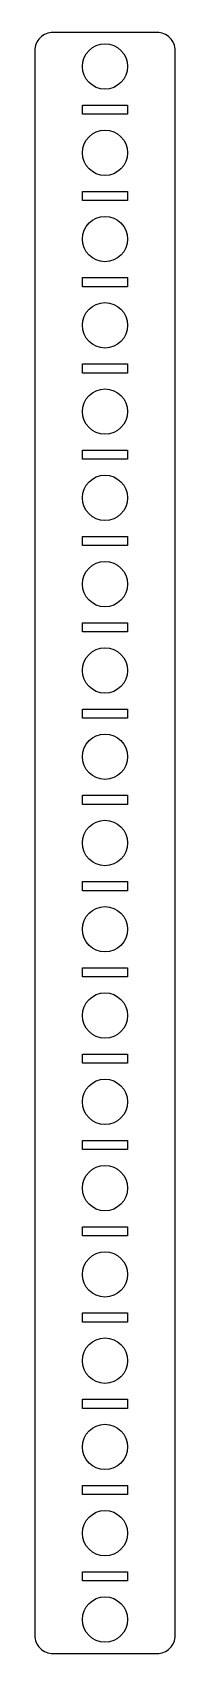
# Model space of a CAD drawing. Header units: millimetres. Extents: x -8 to 8, y -175 to 3.
import ezdxf

# ---------------------------------------------------------------- set-up
doc = ezdxf.new("R2010")
doc.units = ezdxf.units.MM
doc.layers.get('0').update_dxf_attribs({"linetype": 'CONTINUOUS'})

msp = doc.modelspace()

# ---------------------------------------------------------------- linework, layer by layer
msp.add_lwpolyline([(7.75, -173.1), (7.75, 1.4, 0.414214), (5.75, 3.4), (-5.75, 3.4, 0.414214), (-7.75, 1.4), (-7.75, -173.1, 0.414214), (-5.75, -175.1), (5.75, -175.1, 0.414214)], format="xyb", close=True)
for points in [[(2.5, -4.6), (2.5, -5.6), (-2.5, -5.6), (-2.5, -4.6)], [(2.5, -15.1), (-2.5, -15.1), (-2.5, -14.1), (2.5, -14.1)], [(2.5, -24.6), (-2.5, -24.6), (-2.5, -23.6), (2.5, -23.6)], [(2.5, -34.1), (-2.5, -34.1), (-2.5, -33.1), (2.5, -33.1)], [(2.5, -43.6), (-2.5, -43.6), (-2.5, -42.6), (2.5, -42.6)], [(2.5, -53.1), (-2.5, -53.1), (-2.5, -52.1), (2.5, -52.1)], [(2.5, -62.6), (-2.5, -62.6), (-2.5, -61.6), (2.5, -61.6)], [(2.5, -72.1), (-2.5, -72.1), (-2.5, -71.1), (2.5, -71.1)], [(2.5, -81.6), (-2.5, -81.6), (-2.5, -80.6), (2.5, -80.6)], [(2.5, -91.1), (-2.5, -91.1), (-2.5, -90.1), (2.5, -90.1)], [(2.5, -100.6), (-2.5, -100.6), (-2.5, -99.6), (2.5, -99.6)], [(2.5, -110.1), (-2.5, -110.1), (-2.5, -109.1), (2.5, -109.1)], [(2.5, -119.6), (-2.5, -119.6), (-2.5, -118.6), (2.5, -118.6)], [(2.5, -129.1), (-2.5, -129.1), (-2.5, -128.1), (2.5, -128.1)], [(2.5, -138.6), (-2.5, -138.6), (-2.5, -137.6), (2.5, -137.6)], [(2.5, -148.1), (-2.5, -148.1), (-2.5, -147.1), (2.5, -147.1)], [(2.5, -157.6), (-2.5, -157.6), (-2.5, -156.6), (2.5, -156.6)], [(2.5, -167.1), (-2.5, -167.1), (-2.5, -166.1), (2.5, -166.1)]]:
    msp.add_lwpolyline(points, close=True)
for centre in [(0, -0.35), (0, -9.85), (0, -19.35), (0, -28.85), (0, -38.35), (0, -47.85), (0, -57.35), (0, -66.85), (0, -76.35), (0, -85.85), (0, -95.35), (0, -104.85), (0, -114.35), (0, -123.85), (0, -133.35), (0, -142.85), (0, -152.35), (0, -161.85), (0, -171.35)]:
    msp.add_circle(centre, 2.5)

doc.saveas('drawing.dxf')
